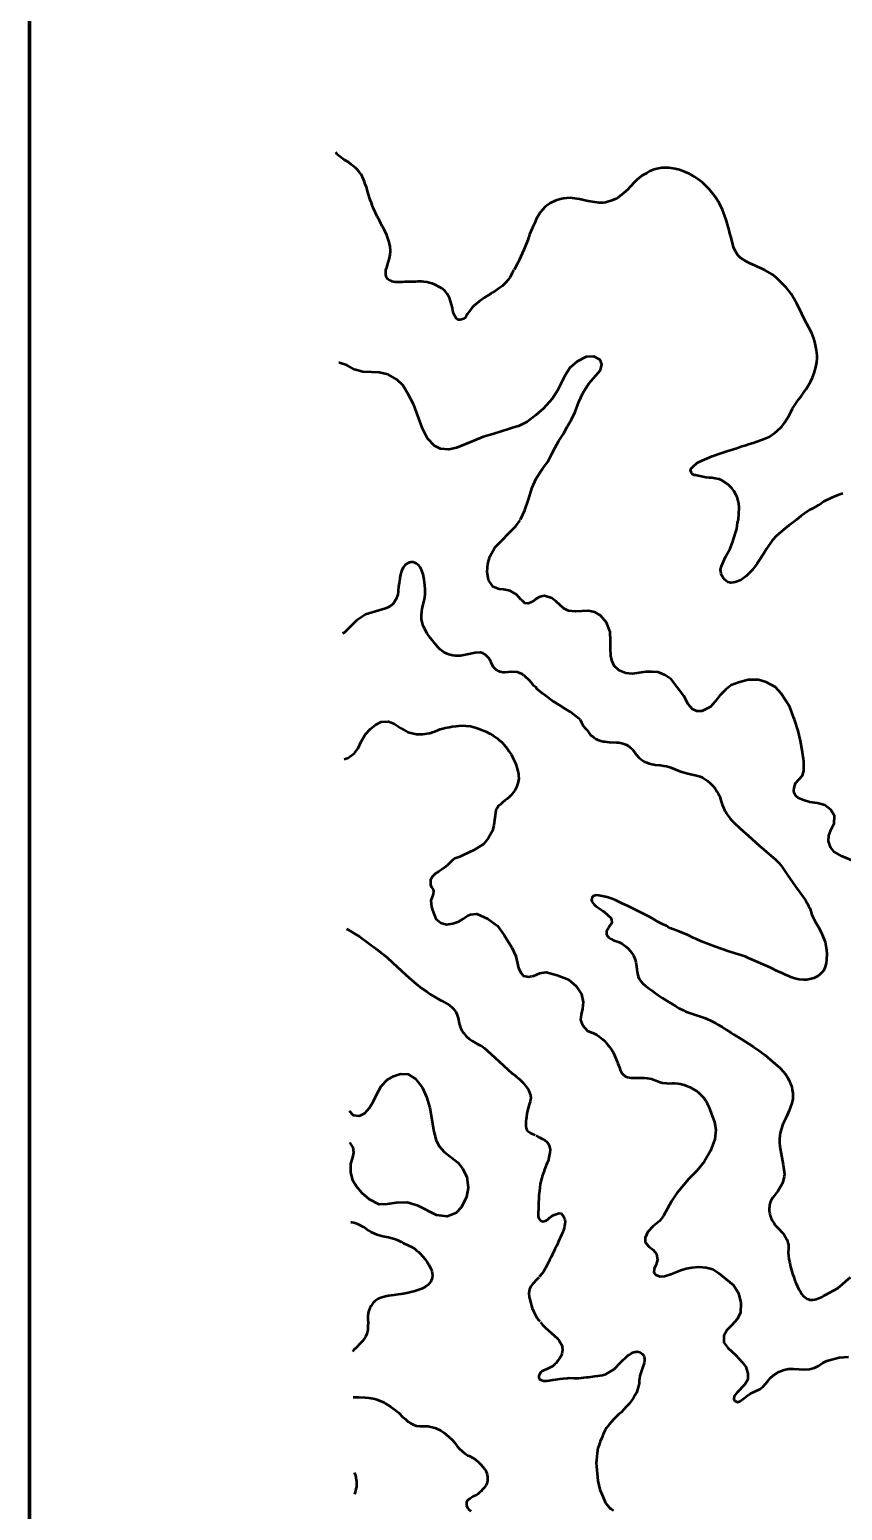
# Model space of a CAD drawing. Header units: metres. Extents: x 531395 to 538605, y 1843190 to 1853105.
# Drawn here: x 531395 to 532406, y 1847016 to 1848858 of the extents above; entities that cross this region are included whole.
import ezdxf

# ---------------------------------------------------------------- set-up
doc = ezdxf.new("R2010")
doc.units = ezdxf.units.M
doc.header["$LTSCALE"] = 4
doc.layers.add('2', color=7, linetype='Continuous', lineweight=53)
doc.layers.add('61', color=7, linetype='Continuous', lineweight=13)

msp = doc.modelspace()

# ---------------------------------------------------------------- linework, layer by layer
at = {"layer": '2'}
for points in [[(531997.26, 1848558.81), (531995.28, 1848555.14), (531992.15, 1848549.8), (531990.23, 1848546.9), (531987.08, 1848543.27), (531982.64, 1848539.29), (531979.18, 1848536.57), (531974.48, 1848533.13), (531970.71, 1848531.33), (531968.98, 1848529.97), (531960.35, 1848524.51), (531954.25, 1848520.13), (531947.7, 1848514.75), (531945.53, 1848512.38), (531939.64, 1848504.8), (531937.93, 1848501.73), (531936.13, 1848499.42), (531935.1, 1848498.53), (531930.71, 1848497.21), (531929.58, 1848497.07), (531928.04, 1848497.26), (531925.51, 1848499.22), (531924.69, 1848501.21), (531923.8, 1848502.24), (531922.42, 1848505.68), (531921.46, 1848508.79), (531920.82, 1848512.32), (531918.29, 1848520.37), (531917.19, 1848524.6), (531914.49, 1848529.39), (531911.99, 1848532.69), (531910.89, 1848533.88), (531907.31, 1848536.66), (531898.58, 1848541.08), (531895.77, 1848542.25), (531891.84, 1848543.27), (531889.45, 1848544.11), (531885.24, 1848544.35), (531882.53, 1848544.76), (531877.94, 1848544.95), (531874.95, 1848544.57), (531872.49, 1848544.45), (531868.49, 1848544.52), (531865.29, 1848544.31), (531861.28, 1848544.38), (531858.29, 1848544), (531852.58, 1848544.04), (531849.7, 1848544.25), (531845.61, 1848545.07), (531844.18, 1848545.84), (531842.38, 1848546.56), (531840.7, 1848547.87), (531838.87, 1848550.3), (531838.31, 1848551.75), (531837.91, 1848553.41), (531838.09, 1848554.96), (531838, 1848558.75), (531838.51, 1848560.71), (531839.23, 1848562.51), (531840.77, 1848568.41), (531842.01, 1848572.18), (531843.34, 1848578.24), (531843.95, 1848582.5), (531843.52, 1848588.91), (531841.97, 1848595.18), (531839.16, 1848602.43), (531835.97, 1848609.63), (531833.54, 1848613.88), (531831.99, 1848617.11), (531830.02, 1848620.67), (531827.12, 1848625.62), (531822.64, 1848635.52), (531820.96, 1848639.87), (531820.2, 1848642.81), (531818.78, 1848646.63), (531816.29, 1848654.3), (531813.97, 1848662.18), (531812.33, 1848666.16), (531811.62, 1848668.73), (531809.63, 1848673.99), (531808.6, 1848676.14), (531807.24, 1848677.87), (531806.26, 1848679.65), (531804.64, 1848681.92), (531802.44, 1848684.3), (531800.92, 1848685.82), (531795.02, 1848690.4), (531791.44, 1848693.19), (531786.32, 1848696.15), (531777.68, 1848702.86), (531776.53, 1848704.43), (531775.77, 1848705.73)], [(532280.68, 1848339.9), (532284.38, 1848340.74), (532287.82, 1848342.12), (532296.07, 1848344.49), (532308.8, 1848349.13), (532314.92, 1848351.81), (532321.73, 1848356.65), (532324.49, 1848358.9), (532330.61, 1848364.61), (532334.05, 1848369.04), (532339.54, 1848378.28), (532343.79, 1848386.8), (532347.95, 1848393.03), (532351.5, 1848398.04), (532354.29, 1848401.62), (532359.26, 1848408.9), (532360.74, 1848410.79), (532366.39, 1848420.25), (532368.94, 1848425.7), (532370.74, 1848431.06), (532372.84, 1848438.55), (532374.16, 1848444.61), (532374.56, 1848449.03), (532374.63, 1848453.03), (532373.83, 1848459.39), (532373.1, 1848463.67), (532371.55, 1848469.94), (532370.28, 1848473.96), (532367.73, 1848480.68), (532364.38, 1848487.67), (532358.94, 1848497.63), (532355.38, 1848504.79), (532353.02, 1848510), (532348.99, 1848517.86), (532342.19, 1848529.55), (532339.43, 1848533.39), (532335.87, 1848537.5), (532332.36, 1848541.24), (532323.91, 1848549.5), (532318.81, 1848553.8), (532309.4, 1848559.08), (532305.96, 1848560.74), (532300.34, 1848563.07), (532296.9, 1848564.73), (532291.07, 1848567.23), (532287.21, 1848569.22), (532279.14, 1848574.47), (532275.72, 1848577.47), (532273.03, 1848582.26), (532270.66, 1848587.48), (532269.82, 1848591.17), (532268.24, 1848596.11), (532267.61, 1848599.64), (532265.83, 1848604.74), (532264.94, 1848608.81), (532263.08, 1848615.99), (532261.77, 1848620.39), (532259.38, 1848627.31), (532256.61, 1848634.18), (532252.49, 1848642.79), (532247.08, 1848651.05), (532240.08, 1848659.86), (532231.84, 1848667.95), (532226.15, 1848672.37), (532221.98, 1848675.26), (532215.81, 1848679.05), (532210.98, 1848681.11), (532203.24, 1848683.74), (532197.93, 1848685.17), (532190.58, 1848686.14), (532186, 1848686.33), (532181.46, 1848686.14), (532175.31, 1848685.17), (532171.82, 1848684.17), (532166.39, 1848681.96), (532162.68, 1848679.78), (532156.97, 1848676.79), (532150.26, 1848671.19), (532147.71, 1848668.78), (532141.84, 1848662.53), (532138.69, 1848658.9), (532136.09, 1848656.86), (532133.71, 1848654.66), (532126.95, 1848649.44), (532123.93, 1848647.73), (532119.05, 1848645.79), (532111.37, 1848643.3), (532108.38, 1848642.92), (532104, 1848642.94), (532100.92, 1848643.32), (532089.9, 1848644.78), (532078.74, 1848647.37), (532067.34, 1848648.79), (532059.06, 1848648.13), (532054.99, 1848647.24), (532049.68, 1848645.62), (532042.31, 1848642.22), (532036.05, 1848637.63), (532030.06, 1848630.8), (532025.23, 1848622.39), (532023.99, 1848618.63)], [(532023.99, 1848618.63), (532020.41, 1848612.29), (532019.74, 1848610.11), (532016.79, 1848603.28), (532014.6, 1848596.54), (532011.91, 1848589.17), (532009.86, 1848584.34), (532003.88, 1848571.43), (532001.45, 1848566.56), (531997.61, 1848559.46)], [(531872.76, 1848391.4), (531865.68, 1848404.96), (531859.15, 1848415.83), (531851.7, 1848423.12), (531840.94, 1848429.04), (531829.77, 1848431.54), (531820.2, 1848432.23), (531809.64, 1848432.38), (531798.9, 1848435.66), (531789.4, 1848440.79), (531780.6, 1848443.69), (531779.43, 1848443.68)], [(532005.39, 1848248.69), (532010.85, 1848260.57), (532015.42, 1848273.68), (532019.99, 1848288.49), (532024.98, 1848299.97), (532032.96, 1848311.94), (532039.44, 1848320.76), (532044.66, 1848330.38), (532048.79, 1848338.59), (532053.37, 1848346.65), (532059.11, 1848355.49), (532063.51, 1848364.05), (532068.87, 1848373.37), (532073.47, 1848382.91), (532078.24, 1848395.32), (532083.09, 1848406.15), (532090.69, 1848417.86), (532105, 1848434.83), (532106.71, 1848442.11), (532104.47, 1848447.42), (532096.9, 1848451.42), (532087.32, 1848451.37), (532075.97, 1848445.2), (532066.73, 1848437.4), (532060.56, 1848427.77), (532051.36, 1848408.7), (532045.08, 1848399.16), (532034.07, 1848386.92), (532024.79, 1848378.58), (532013.68, 1848370.54), (532002.88, 1848365.08), (532002.48, 1848364.95)], [(532002.07, 1848364.82), (531970.96, 1848354.84), (531958.93, 1848351.64), (531948.55, 1848346.97), (531925.97, 1848337.91), (531916.44, 1848335.76), (531905.99, 1848336.77), (531898.56, 1848340.47), (531890.05, 1848349.52), (531883.84, 1848362.02), (531872.76, 1848391.4)], [(532406.68, 1848281.22), (532400.3, 1848279.09), (532392.51, 1848276.02), (532383.04, 1848271.21), (532377.64, 1848267.3), (532375.48, 1848266.27), (532368.21, 1848262.13), (532365.52, 1848260.84), (532358.67, 1848256.36), (532354.13, 1848253.13), (532348.83, 1848248.47), (532345.2, 1848245.55), (532339.43, 1848241.59), (532332.51, 1848236.16), (532323.78, 1848228.41), (532318.78, 1848222.83), (532311.72, 1848212.44), (532309.36, 1848208.53), (532299.78, 1848194.02), (532294.31, 1848186.11), (532286.18, 1848178.24), (532279.75, 1848173.44), (532272.66, 1848170.84), (532270.25, 1848170.35), (532267.05, 1848170.14), (532263.33, 1848171), (532259.32, 1848174.11), (532257.97, 1848175.84), (532255.83, 1848179.18), (532255.18, 1848181.38), (532254.52, 1848186.62), (532255.5, 1848190.93), (532256.88, 1848193.57), (532260.71, 1848202.42), (532266.22, 1848212.99), (532269.12, 1848220.2), (532272.9, 1848232.46), (532274.58, 1848237.24), (532275.56, 1848244.58), (532276.54, 1848248.89), (532277.19, 1848255.81), (532277.58, 1848263.28), (532277.08, 1848268.73), (532276.5, 1848271.89), (532275.14, 1848276.66), (532273.59, 1848279.89), (532270.73, 1848284.47), (532268.23, 1848287.77), (532263.66, 1848292.32), (532255.54, 1848297.96), (532252.57, 1848298.91), (532247.68, 1848300.01), (532243.42, 1848300.62), (532240.75, 1848300.66), (532236.33, 1848301.05), (532226.39, 1848303.04), (532223.04, 1848303.95), (532221.5, 1848304.13), (532219.65, 1848305.23), (532218.08, 1848307.12), (532217, 1848309.65), (532217.63, 1848312.2), (532219.81, 1848314.57), (532225.11, 1848319.22), (532227.97, 1848320.72), (532244.03, 1848327.5), (532254.56, 1848331.48), (532262.23, 1848333.97), (532274.51, 1848337.6), (532280.68, 1848339.9)], [(532007.43, 1848148.08), (532006.08, 1848149.29), (532000.66, 1848155.56), (531992.71, 1848160.05), (531984.46, 1848161.96), (531978.84, 1848162.2), (531971.64, 1848164.99), (531965.72, 1848173.52), (531964.12, 1848183.75), (531965.08, 1848193.68), (531967.4, 1848202.93), (531973.59, 1848214.03), (531999.69, 1848240.4), (532004.96, 1848247.9)], [(531887.01, 1848155.45), (531887.08, 1848161.64), (531886.57, 1848167.63), (531886.13, 1848170.12), (531885.76, 1848174.07), (531884.31, 1848180.79), (531882.39, 1848186.36), (531881.6, 1848187.84), (531880.68, 1848189.42), (531879.38, 1848191.07), (531877.58, 1848192.9), (531875.59, 1848194.23), (531874.18, 1848194.9), (531872.02, 1848195.71), (531869.6, 1848195.65), (531866.4, 1848195.13), (531865.37, 1848194.64), (531862.27, 1848192.31), (531859.74, 1848189.33), (531857.69, 1848184.47), (531856.39, 1848180.31), (531855.54, 1848176.45), (531855.52, 1848174.75), (531854.89, 1848172), (531853.9, 1848165.46), (531853.41, 1848160.68), (531853.41, 1848158.74), (531852.85, 1848155.52), (531850.7, 1848149.44), (531849.41, 1848147.22), (531847.04, 1848143.89), (531844.53, 1848141.76), (531841.5, 1848139.8), (531837.49, 1848137.97), (531812.85, 1848130.73), (531801.48, 1848123.14), (531786.72, 1848108.33), (531784.13, 1848106.95)], [(532009.74, 1848054.91), (532007.2, 1848056.72), (532005.65, 1848057.5), (532001.97, 1848058.85), (531994.3, 1848059.22), (531986.26, 1848058.57), (531983.95, 1848058.65), (531980.09, 1848059.49), (531978.44, 1848060.13), (531974.9, 1848062.23), (531973.13, 1848063.82), (531972.13, 1848065.03), (531969.26, 1848070.48), (531968.55, 1848072.33), (531965.97, 1848076.49), (531964.13, 1848078.56), (531961.65, 1848080.91), (531958.66, 1848082.59), (531955.27, 1848083.5), (531949.15, 1848083.09), (531939.15, 1848080.75), (531930.83, 1848079.46), (531924.78, 1848079.42), (531921.59, 1848079.75), (531916.38, 1848080.79), (531914.21, 1848081.61), (531910.58, 1848083.57), (531905.74, 1848087.33), (531903.67, 1848089.37), (531898.87, 1848094.82), (531896.24, 1848098.36), (531893.41, 1848101.64), (531889.56, 1848107.21), (531884.74, 1848115.69), (531884.13, 1848117.67), (531882.62, 1848124.87), (531882.33, 1848130.04), (531882.64, 1848134.32), (531883.17, 1848137.78), (531884.42, 1848143.26), (531884.96, 1848144.78), (531886.27, 1848149.79), (531887.01, 1848155.45)], [(532346.27, 1848000), (532345.21, 1848003.15), (532340.36, 1848015.71), (532329.7, 1848032.61), (532322.93, 1848040.29), (532311.27, 1848046.73), (532301.55, 1848049.41), (532288.71, 1848049.27), (532276.76, 1848046.19), (532267.71, 1848042.73), (532261.24, 1848038.02), (532253.41, 1848029.87), (532247.7, 1848022.51), (532241.79, 1848015.86), (532230.98, 1848010.39), (532225.07, 1848010.49), (532219.4, 1848012.84), (532214.3, 1848019.05), (532208.65, 1848029.61), (532192.87, 1848050.29), (532185.38, 1848055.36), (532176.92, 1848058.93), (532169.27, 1848059.45), (532161.39, 1848059.19), (532144.38, 1848057.06), (532136.72, 1848057.57), (532128.29, 1848060.94), (532122.08, 1848066.69), (532119.43, 1848072.68), (532117.73, 1848078.69), (532117.42, 1848088.66), (532117.55, 1848097.74), (532117.29, 1848108.99), (532112.64, 1848120.84), (532104.94, 1848129.25), (532098.18, 1848133.57), (532089.86, 1848135.16), (532073.82, 1848134.51), (532065.4, 1848135.24), (532059.35, 1848138.07), (532050.01, 1848147.01), (532044.57, 1848150.86), (532035.45, 1848153.83), (532029.48, 1848152.65), (532025.18, 1848150), (532020.33, 1848146.65), (532015.05, 1848144.2), (532010.95, 1848144.95), (532007.92, 1848147.65)], [(532079.67, 1848000), (532078.63, 1848001.03), (532067.39, 1848009.55), (532060.96, 1848013.47), (532053.97, 1848018.04), (532051.91, 1848018.99), (532048.62, 1848021.12), (532046.16, 1848022.38), (532035.96, 1848030.3), (532032.93, 1848032.23), (532026, 1848038.26), (532024.43, 1848040.12), (532022.12, 1848042.13), (532020.95, 1848043.68), (532017.02, 1848048.03), (532010.8, 1848054.15), (532010.25, 1848054.54)], [(532079.67, 1848000), (532081.24, 1847996.36), (532082.67, 1847993.72), (532083.61, 1847992.23), (532084.16, 1847991.55), (532085.03, 1847990.32), (532087.86, 1847987.24), (532089.31, 1847985.53), (532091.87, 1847981.97), (532092.6, 1847981.14), (532094.06, 1847979.71), (532095.8, 1847978.33), (532096.92, 1847977.55), (532099.23, 1847976.11), (532101.73, 1847974.81), (532103.13, 1847974.22), (532105.66, 1847973.4), (532108.32, 1847972.79), (532109.9, 1847972.52), (532112.95, 1847972.12), (532116.05, 1847971.85), (532124.78, 1847971.54), (532127.46, 1847971.34), (532130.06, 1847970.99), (532131.46, 1847970.7), (532133.89, 1847969.99), (532136.71, 1847968.86), (532139.09, 1847967.55), (532141.59, 1847965.78), (532143.08, 1847964.57), (532144.71, 1847963.01), (532145.89, 1847961.54), (532147.58, 1847958.86), (532148.74, 1847957.21), (532149.78, 1847955.99), (532152.82, 1847952.78), (532154.66, 1847951.14), (532157.06, 1847949.36), (532159.18, 1847948.04), (532160.38, 1847947.41), (532162.58, 1847946.46), (532165.56, 1847945.46), (532168.82, 1847944.59), (532171.45, 1847944.03), (532172.89, 1847943.8), (532179.25, 1847943.18), (532183.8, 1847942.55), (532187.26, 1847941.89), (532189.96, 1847941.2), (532192.38, 1847940.36), (532202.58, 1847936.36), (532206.28, 1847935.02), (532211.88, 1847933.39), (532215.39, 1847932.53), (532224.49, 1847930.53), (532225.98, 1847930.08), (532228.87, 1847929.05), (532231.74, 1847927.79), (532233.2, 1847927.03), (532235.61, 1847925.53), (532237.96, 1847923.78), (532241.98, 1847920.38), (532245.11, 1847917.27), (532247.52, 1847914.21), (532249.95, 1847910.47), (532251.45, 1847908), (532252.76, 1847905.58), (532253.33, 1847904.32), (532254.09, 1847902.17), (532255.7, 1847896.85), (532256.6, 1847894.21), (532257.6, 1847891.62), (532259.81, 1847886.59), (532260.8, 1847884.67), (532261.43, 1847883.62), (532262.72, 1847881.76), (532266.41, 1847877.02), (532268.51, 1847874.59), (532270.93, 1847872.08), (532278.6, 1847864.6), (532288.96, 1847855.28), (532302.49, 1847843.33), (532319.92, 1847828.51), (532322.76, 1847825.77), (532327.11, 1847821.23), (532328.77, 1847819.36), (532331.26, 1847816.06), (532337.31, 1847807.45), (532347.56, 1847792.51), (532360.01, 1847775.18), (532362.19, 1847771.59), (532363.9, 1847768.48), (532365.52, 1847765.33), (532365.83, 1847764.64), (532367.86, 1847756.92), (532370.36, 1847752.02), (532372.21, 1847748.81), (532375.65, 1847742.59), (532379.43, 1847735.52), (532381.71, 1847730.59), (532384.49, 1847723.5)], [(532424.05, 1847822.06), (532405.11, 1847830.22), (532395.7, 1847835.47), (532391.18, 1847841.22), (532388.67, 1847848.6), (532389.03, 1847855.82), (532392.09, 1847863.37), (532395.7, 1847870.67), (532395.98, 1847880.2), (532391.76, 1847887.78), (532383.89, 1847893.33), (532374.82, 1847895.88), (532365.35, 1847897.43), (532357.61, 1847899.62), (532351.16, 1847902.39), (532347.48, 1847905.61), (532346.1, 1847908.38), (532345.64, 1847911.6), (532346.1, 1847915.29), (532347.48, 1847920.82), (532356.35, 1847930.45), (532357.81, 1847936.43), (532357.86, 1847947.82), (532355.76, 1847961.99), (532353.65, 1847973.74), (532350.93, 1847986.16), (532346.27, 1848000)], [(531786.3, 1847950.85), (531791.13, 1847952.57), (531799.27, 1847958.18), (531803.5, 1847964.36), (531807.24, 1847972.82), (531812.59, 1847981.91), (531818.99, 1847988.68), (531825.32, 1847993.42), (531832.44, 1847996.98), (531841.19, 1847997.76), (531848.11, 1847995.22), (531856.66, 1847989.16), (531865.49, 1847984.19), (531876.01, 1847981.89), (531883.9, 1847981.82), (531892.5, 1847982.9), (531894.29, 1847983.6), (531896.24, 1847984.16), (531898.89, 1847985.16), (531902.79, 1847986.9), (531905.7, 1847988.03), (531910.45, 1847989.1), (531912.01, 1847989.59), (531917.13, 1847990.71), (531920.41, 1847991.22), (531925.69, 1847991.88), (531928.99, 1847992.2), (531934.12, 1847992.46), (531937.77, 1847992.35), (531943.5, 1847991.63), (531949.04, 1847990.22), (531952.93, 1847988.9), (531958.46, 1847986.82), (531962.48, 1847985.22), (531967.93, 1847982.18), (531971.71, 1847980.26), (531976.78, 1847976.5), (531978.26, 1847975.34), (531982.87, 1847971.43), (531985.32, 1847968.68), (531989.13, 1847964.18), (531991.17, 1847960.9), (531994.28, 1847955.94), (531996.05, 1847952.52), (531998.21, 1847948.3), (531999.27, 1847945.95), (531999.97, 1847943.36), (532000.46, 1847941.79), (532001.13, 1847940.25), (532001.61, 1847938.69), (532002.26, 1847935.8), (532002.88, 1847932.44), (532003.16, 1847930.18), (532003.29, 1847926.85), (532002.77, 1847922.67), (532002.25, 1847920.69), (532001.15, 1847917.3), (532000.19, 1847914.98), (531998.4, 1847911.79), (531996.86, 1847909.59), (531993.95, 1847906.07), (531991.93, 1847903.9), (531988.47, 1847900.98), (531986.27, 1847899.46), (531983.04, 1847897.04), (531980.49, 1847894.43), (531978.94, 1847893.09), (531977.28, 1847891.83), (531976.49, 1847889.74), (531975.03, 1847886.81), (531972.3, 1847868.67), (531970.72, 1847861.76), (531965.87, 1847852.83), (531959.4, 1847844.99)], [(531959.4, 1847844.99), (531947.34, 1847837.5), (531934.26, 1847831.38), (531930.11, 1847829.46), (531923.81, 1847827.09), (531920.13, 1847824.46), (531915.67, 1847819.73), (531911.73, 1847816.31), (531907.79, 1847813.42), (531903.85, 1847811.06), (531899.65, 1847808.43), (531895.97, 1847804.75), (531893.6, 1847800.81), (531893.6, 1847797.13), (531893.6, 1847794.24), (531894.92, 1847791.61), (531896.76, 1847788.46), (531897.54, 1847786.35), (531897.02, 1847782.67), (531895.71, 1847779.52), (531893.87, 1847774.79), (531894.66, 1847766.9), (531895.97, 1847762.96), (531900.29, 1847752.3), (531906.37, 1847747.2), (531913.69, 1847744.92), (531921.31, 1847746.2), (531928.86, 1847748.85), (531934.18, 1847752.29), (531939.96, 1847756.32), (531943.52, 1847757.73), (531951.31, 1847758.5), (531964.87, 1847752.32), (531977.08, 1847743.41), (531985.44, 1847731.99), (531994.63, 1847716.52), (531999.6, 1847705.85), (532003.11, 1847690.62), (532006.23, 1847684.41), (532009.38, 1847681.39), (532016.06, 1847680), (532019.01, 1847680.67)], [(532384.49, 1847723.5), (532384.91, 1847721), (532386.16, 1847713.72), (532386.45, 1847708.77), (532386.24, 1847701.64), (532385.91, 1847697.16), (532384.1, 1847691.27), (532382.36, 1847687.5), (532378.36, 1847683.11), (532375.42, 1847680.86), (532370.4, 1847678.45), (532367.08, 1847677.48), (532361.67, 1847676.36), (532357.93, 1847676.11), (532351.96, 1847676.8), (532347.87, 1847677.62), (532341.73, 1847679.62), (532339.97, 1847680.4), (532334.44, 1847682.92), (532330.91, 1847684.47), (532326, 1847686.52), (532323.03, 1847688.03), (532318.65, 1847690.26), (532315.93, 1847691.58), (532289.09, 1847703.23), (532284.86, 1847705.15), (532282.25, 1847706.09), (532278.41, 1847707.19), (532272.51, 1847709.1), (532264.52, 1847711.33), (532256.36, 1847714.27), (532247.97, 1847717.1), (532230.53, 1847723.88), (532224.44, 1847726.76), (532220.26, 1847728.62), (532214.01, 1847731.71), (532202.99, 1847736.44), (532191.84, 1847740.57), (532188.74, 1847742.01), (532187.14, 1847743.26), (532182.1, 1847745.4), (532177.01, 1847747.97), (532169.58, 1847752.37), (532164.21, 1847755.35), (532156.24, 1847759.57), (532151.15, 1847762.14), (532143.67, 1847765.98), (532138.7, 1847768.46), (532131.9, 1847771.38), (532127.76, 1847773.41), (532123.74, 1847775.35), (532119.53, 1847777.04), (532113.4, 1847779.04), (532109.06, 1847780.05), (532103.13, 1847781.3), (532099.68, 1847781.42), (532096.02, 1847780.51), (532094.65, 1847779.01), (532094.04, 1847775.94), (532094.41, 1847773.88), (532096.75, 1847770.29), (532099.36, 1847768.06), (532104.37, 1847764.37), (532107.88, 1847762.03), (532112.92, 1847758.12), (532114.3, 1847756.85), (532117.74, 1847753.4), (532118.82, 1847750.98), (532119.01, 1847747.67), (532117.78, 1847745.08), (532116.44, 1847743.36), (532114.85, 1847741.05), (532113.12, 1847738.06), (532112.59, 1847736.1), (532112.66, 1847732.89), (532113.44, 1847731.1), (532115.61, 1847728.83), (532117.82, 1847727.11), (532121.81, 1847725.39), (532123.45, 1847724.71), (532128.19, 1847723.19), (532131.52, 1847721.39), (532136.66, 1847717.6), (532139.79, 1847714.78), (532143.82, 1847710.07), (532146.13, 1847706.7), (532147.98, 1847701.71), (532148.98, 1847698.18), (532149.67, 1847692.71), (532150.23, 1847689.12), (532150.98, 1847684), (532151.86, 1847680.56), (532153.34, 1847677.64), (532154.76, 1847675.16), (532158.12, 1847671.36)], [(531789.26, 1847739.49), (531791.51, 1847738.33), (531794.97, 1847736.41), (531800.34, 1847733.26), (531805.19, 1847730.14), (531827.74, 1847713.39), (531832.18, 1847710.01), (531835.05, 1847707.71), (531839.59, 1847703.91), (531846.52, 1847697.79), (531863.04, 1847682.44), (531870.37, 1847675.85), (531875.82, 1847671.22), (531882.46, 1847666.02), (531889.3, 1847661.13), (531893.24, 1847658.6), (531902.44, 1847652.93), (531907.88, 1847650.06), (531917.09, 1847644.75), (531918.05, 1847644.05), (531919.74, 1847642.61), (531921.73, 1847640.58), (531923.45, 1847638.5), (531924.94, 1847636.26), (531926.23, 1847633.73), (531927.25, 1847631.14), (531927.93, 1847628.74), (531929.37, 1847622.02), (531930.11, 1847619.29), (531931.05, 1847616.61), (531931.82, 1847614.78), (531932.74, 1847612.95), (531934.55, 1847610.29), (531937.93, 1847606.26), (531939.32, 1847604.81), (531941.72, 1847602.86), (531945.65, 1847600.25), (531947.54, 1847599.13), (531951.86, 1847596.85), (531955.07, 1847595.04), (531956.86, 1847593.98), (531958.96, 1847592.58), (531960.23, 1847591.58), (531973.6, 1847579.59), (531995.25, 1847559.56), (531996.69, 1847559), (531998.31, 1847557.74), (532001.03, 1847555.26), (532002.42, 1847554.17), (532004.77, 1847552.17), (532006.33, 1847550.58), (532008.73, 1847548.16), (532010.31, 1847546.37), (532011.93, 1847544.38), (532013.54, 1847542.38), (532015.49, 1847539.38), (532016.5, 1847537.1), (532017.87, 1847532.87), (532018.25, 1847529.05), (532017.95, 1847527.23)], [(532019.6, 1847680.81), (532022.28, 1847681.42), (532029.57, 1847684.46), (532037.4, 1847685.77), (532051.3, 1847681.97), (532065.18, 1847676.69), (532074.64, 1847668.39), (532081.56, 1847658.28), (532083.31, 1847648.59), (532083.31, 1847648.59), (532082.87, 1847640.22), (532081.11, 1847633.08), (532080.25, 1847626.36), (532082.65, 1847619.95), (532089.08, 1847612.66), (532093.7, 1847610.94), (532095.4, 1847610.3), (532100.41, 1847607.77), (532103.6, 1847605.97), (532107.67, 1847602.47), (532110.16, 1847600.2), (532113.34, 1847596.2), (532115.81, 1847593.26), (532119.17, 1847588.61), (532121.18, 1847585.52), (532123.44, 1847580.54), (532125.31, 1847575.51), (532126.68, 1847572.24), (532128.64, 1847567.32), (532129.6, 1847564.19), (532131.76, 1847559.97), (532132.76, 1847558.85), (532136.26, 1847556.14), (532138.79, 1847555.02), (532143.16, 1847554.52), (532146.24, 1847554.33), (532150.85, 1847554.15), (532154.37, 1847554.3), (532159.63, 1847554.29), (532163.2, 1847554.07), (532168.5, 1847553.02), (532171.7, 1847551.89), (532176.13, 1847550.15), (532180.72, 1847548.62), (532182.19, 1847548.33), (532187.06, 1847547.6), (532189.96, 1847547.39), (532194.15, 1847547.54), (532196.89, 1847547.79), (532201.23, 1847547.47), (532204.28, 1847546.8), (532209.04, 1847545.49), (532212.22, 1847544.55), (532216.75, 1847542.73), (532219.86, 1847540.82), (532224.61, 1847537.98), (532227.29, 1847535.73), (532231.2, 1847532.02), (532233.6, 1847529.64), (532235.85, 1847526.19), (532236.84, 1847524.41)], [(532158.12, 1847671.36), (532161.13, 1847668.63), (532166.11, 1847665.15), (532170.24, 1847662.34), (532176.88, 1847657.19), (532181.62, 1847653.9), (532188.25, 1847649.74), (532192.56, 1847647.17), (532198.79, 1847643.52), (532202.65, 1847641.12), (532207.77, 1847638.32), (532210.95, 1847636.84), (532229.64, 1847630.52), (532234.29, 1847628.89), (532237.46, 1847627.61), (532242.8, 1847625.22), (532246.16, 1847623.58), (532248.36, 1847622.41), (532251.21, 1847620.82), (532256.3, 1847617.77), (532261.91, 1847614.2), (532267.17, 1847610.61), (532270.83, 1847608.25), (532280.44, 1847602.25), (532289.56, 1847596.74), (532295.48, 1847592.95), (532303.17, 1847587.65), (532307.11, 1847584.71), (532309.33, 1847582.94), (532322.32, 1847571.77), (532327.17, 1847567.48), (532329.16, 1847565.6), (532332.43, 1847562.09), (532335, 1847558.85), (532337.17, 1847555.47), (532339.57, 1847550.93), (532341.15, 1847547.66), (532342.5, 1847544.35), (532343.04, 1847542.6), (532343.66, 1847539.61), (532344.16, 1847535.13), (532344.37, 1847532.27), (532344.41, 1847529.57), (532344.31, 1847528.2), (532343.93, 1847525.96), (532343.01, 1847522.71), (532339.71, 1847513.59), (532337.12, 1847508.09), (532335.14, 1847503.38), (532332.55, 1847498.33), (532331.83, 1847496.55), (532329.58, 1847490.2), (532328.85, 1847487.37), (532328.41, 1847485.01), (532328.11, 1847482.61), (532327.78, 1847477.94), (532327.75, 1847475.7), (532327.85, 1847473.49), (532328.21, 1847469.26), (532328.54, 1847466.59), (532332.34, 1847446.06), (532333.6, 1847437.31), (532333.77, 1847434.57), (532333.44, 1847431.81), (532332.21, 1847426.05), (532331.54, 1847423.73), (532331.02, 1847422.48), (532329.84, 1847420.25), (532325.46, 1847413.38), (532319.48, 1847405.64), (532317.98, 1847403.29), (532316.98, 1847401.38), (532316.16, 1847399.27), (532315.44, 1847396.15), (532315.09, 1847393.71), (532314.98, 1847392.11), (532315.01, 1847389.42), (532315.3, 1847386.7), (532315.62, 1847385.05), (532316.3, 1847382.54), (532316.85, 1847380.92), (532317.5, 1847379.33), (532318.76, 1847376.96), (532321.05, 1847373.3), (532322.5, 1847371.21), (532325.14, 1847368.14), (532332.19, 1847360.72), (532333.38, 1847359.24), (532335.23, 1847356.32), (532336.81, 1847353.21), (532337.54, 1847351.41), (532338.22, 1847349.13), (532338.71, 1847346.68), (532338.94, 1847344.85), (532339.04, 1847342.54), (532338.69, 1847336.85), (532338.93, 1847333.1), (532339.48, 1847328.71)], [(531792.41, 1847513.49), (531797.23, 1847507.71), (531805.18, 1847507.01), (531812.07, 1847510.53), (531817.75, 1847516.88), (531822.64, 1847525.36), (531826.78, 1847533.85), (531832.32, 1847543.9), (531839.52, 1847551.71), (531847.44, 1847556.32), (531856.29, 1847559.46), (531865.71, 1847558.94), (531874.95, 1847553.09), (531883.47, 1847541.94), (531888.68, 1847530.9)], [(531888.68, 1847530.9), (531892.89, 1847516.87), (531897.62, 1847487.71), (531900.53, 1847476.38), (531904.29, 1847469.31), (531910.59, 1847462.35), (531927.55, 1847449.17), (531933.62, 1847441.44), (531938.82, 1847431.36), (531940.32, 1847417.73), (531938.25, 1847406.31), (531932.01, 1847393.41), (531924.97, 1847386.04), (531914.43, 1847381.95), (531901.27, 1847383.49), (531878.14, 1847395.03), (531864.52, 1847399.38), (531850.97, 1847398.95), (531839.84, 1847397.02), (531829.76, 1847396.92), (531817.75, 1847402.85), (531808.78, 1847410.75), (531801.56, 1847419.2), (531797, 1847426.7), (531794.43, 1847437.01), (531794.6, 1847447.44), (531796.94, 1847455.07), (531798.45, 1847461.64), (531797.45, 1847467.89), (531794.08, 1847472.78), (531792.97, 1847473.54)], [(532017.95, 1847527.23), (532017.38, 1847524.33), (532016.88, 1847522.49), (532016.07, 1847519.77), (532015.47, 1847517.81), (532014.76, 1847515.21), (532014.28, 1847513.16), (532013.52, 1847510.03), (532012.83, 1847505.54), (532012.56, 1847503.52), (532012.27, 1847500.03), (532012.02, 1847497.8), (532012.26, 1847494.27), (532012.45, 1847491.88), (532013.52, 1847489.19), (532014.85, 1847487.79), (532017.38, 1847486.01), (532019.27, 1847485.1), (532022.48, 1847483.72), (532023.9, 1847482.89)], [(532236.84, 1847524.41), (532237.44, 1847523.43), (532239.71, 1847518.28), (532247.05, 1847499.09), (532248.45, 1847489.67), (532247.33, 1847478.24), (532241.84, 1847463.37), (532233.93, 1847450.01), (532224.92, 1847438.65), (532215.09, 1847428.68), (532199.83, 1847410.99), (532193.23, 1847400.78), (532183.59, 1847382.51), (532178.91, 1847376.49), (532170.39, 1847369.66), (532164.02, 1847362.68), (532160.49, 1847355.2), (532160.63, 1847349.79), (532165.36, 1847344.41), (532170.65, 1847340.49), (532174.9, 1847335.49), (532175.83, 1847328.14), (532174.23, 1847322.19), (532171.93, 1847316.78), (532171.55, 1847312.15), (532173.83, 1847309.24), (532178.79, 1847307.1), (532184.48, 1847307.6), (532192.48, 1847310.1), (532204.95, 1847315.18), (532211.51, 1847317.28), (532218.71, 1847318.51), (532227.25, 1847319.26), (532236.39, 1847318.6), (532244.66, 1847316.34), (532252.09, 1847311.52), (532270.59, 1847296.58), (532276.65, 1847286.58), (532279.65, 1847274.59), (532279.01, 1847261.83), (532275.18, 1847254.21), (532268.35, 1847246.63), (532262.78, 1847240.92), (532258.61, 1847233.37), (532258.36, 1847225.23), (532263.24, 1847218.6), (532273.46, 1847209.34), (532280.99, 1847201.22), (532285.72, 1847194.89), (532288.46, 1847186.71), (532288.33, 1847179.23), (532284.64, 1847173.01), (532274.47, 1847162.36), (532271.35, 1847158.34), (532271.05, 1847154.79), (532271.97, 1847152.56), (532275.57, 1847151.09), (532278.73, 1847152.23), (532283.6, 1847155.83), (532287.36, 1847158.97), (532291.48, 1847161.83), (532296.82, 1847164.31), (532303.2, 1847166.93), (532307.54, 1847170.56), (532313.33, 1847177.05), (532316.63, 1847181.3), (532319.88, 1847184.27), (532326.9, 1847188.67), (532333.4, 1847191.19), (532338.9, 1847192.41), (532345.27, 1847192.57), (532351.63, 1847191.99), (532357.97, 1847191.61), (532365.15, 1847192.09), (532371.04, 1847193.58), (532376.38, 1847196.06), (532381.67, 1847199.71), (532381.67, 1847199.71), (532386.45, 1847202.44), (532402.07, 1847206.32), (532413.67, 1847207.35)], [(532024.56, 1847482.52), (532027.52, 1847481.11), (532029.44, 1847479.99), (532031.57, 1847478.9), (532033.46, 1847477.98), (532036.4, 1847476.26), (532038.03, 1847475), (532039.87, 1847472.82), (532040.61, 1847471.13), (532041.56, 1847468.53), (532042.07, 1847467.02), (532042.42, 1847465.08), (532042.06, 1847461.26), (532041.65, 1847459.54), (532041.11, 1847457.17), (532039.91, 1847450.84), (532038.61, 1847448.69), (532037.33, 1847445.59), (532035.59, 1847440.24), (532034.46, 1847437.59), (532032.92, 1847433.21), (532032.16, 1847430.08), (532030.73, 1847425.6), (532030.06, 1847422.59), (532029.42, 1847417.69), (532029.06, 1847413.88), (532028.32, 1847408.13), (532028.26, 1847404.46), (532028.06, 1847399.41), (532027.92, 1847396.35), (532027.87, 1847393.42), (532027.97, 1847390.92), (532027.59, 1847387.31), (532027.34, 1847385.08), (532027.55, 1847381.75), (532028.25, 1847379.54), (532029.89, 1847377.34), (532031.16, 1847376.35), (532033.65, 1847375.72), (532037.49, 1847376.83), (532039.4, 1847378.32), (532042.02, 1847380.75), (532043.87, 1847381.92), (532045.62, 1847382.98), (532047.37, 1847384.04), (532049.76, 1847384.97)], [(531794.35, 1847374.78), (531795.76, 1847374.65), (531798.21, 1847374.28), (531802.17, 1847373.25), (531805.26, 1847371.53), (531809.71, 1847368.92), (531812.61, 1847367.18), (531816.6, 1847364.42), (531819.51, 1847362.68), (531823.8, 1847360.54), (531826.93, 1847359.3), (531831.4, 1847358.04), (531834.45, 1847357.37), (531838.69, 1847356.47), (531841.42, 1847356.04), (531844.37, 1847355.46), (531848.85, 1847354.2), (531852.08, 1847352.88), (531856.99, 1847350.43), (531860, 1847348.6), (531870.83, 1847343.88), (531873.96, 1847341.54), (531876.19, 1847339.58), (531878.5, 1847337.72), (531880.73, 1847335.76), (531884.09, 1847332.2), (531886.5, 1847329.39), (531889.56, 1847325.03)], [(532049.76, 1847384.97), (532051.3, 1847385.26), (532053.42, 1847385.84), (532056.06, 1847385.65), (532058.14, 1847383.3), (532058.94, 1847381.93), (532060.08, 1847379.56), (532060.58, 1847378.05), (532061.07, 1847375.81), (532060.87, 1847372.44), (532060.48, 1847370.5), (532059.75, 1847367.17), (532059, 1847364.77), (532057.65, 1847361.35), (532056.5, 1847358.9), (532055.2, 1847356.04), (532053.95, 1847353.48), (532052.51, 1847349.95), (532051.45, 1847347.61), (532050.29, 1847345.17), (532048.37, 1847341.26), (532047.15, 1847338.49), (532045.08, 1847334.14), (532043.76, 1847331.26), (532041.73, 1847327.44), (532040.64, 1847325.32), (532039.52, 1847323.4), (532037.73, 1847320.13), (532036.48, 1847317.57), (532034.06, 1847313.5), (532032.4, 1847310.88), (532029.31, 1847307.14), (532028.96, 1847306.73)], [(531889.56, 1847325.03), (531891.72, 1847321.91), (531894.16, 1847317.2), (531895.37, 1847313.97), (531896.1, 1847309.07), (531895.61, 1847305.66), (531893.91, 1847300.97), (531890.73, 1847296.79), (531887.8, 1847294.65), (531882.72, 1847291.99), (531878.95, 1847290.53), (531873.04, 1847288.54), (531870.98, 1847288.12), (531864.24, 1847286.62), (531859.55, 1847285.73), (531850.39, 1847284.44), (531848.03, 1847284.09), (531841.45, 1847282.98), (531837.41, 1847282.26), (531831.85, 1847280.5), (531828.44, 1847279.27), (531824.52, 1847276.54), (531822.16, 1847274.46), (531819.77, 1847270.85), (531818.36, 1847268.01), (531816.62, 1847263.7), (531816.15, 1847260.96), (531815.79, 1847258.15), (531815.8, 1847253.64), (531815.97, 1847250.4), (531815.7, 1847244.91), (531815.65, 1847240.98), (531814.59, 1847235.78), (531812.77, 1847232.23), (531809.23, 1847226.96), (531806.13, 1847223.74), (531801.68, 1847218.85), (531798.45, 1847215.91), (531796.59, 1847214.12)], [(532339.48, 1847328.71), (532340.42, 1847324.09), (532341.55, 1847319.28), (532344.04, 1847310.54), (532345.06, 1847307.48), (532347.34, 1847301.18), (532348.38, 1847298.7), (532351.84, 1847291.08), (532353.62, 1847288), (532355.41, 1847285.34), (532356.52, 1847283.97), (532357.48, 1847282.94), (532359.11, 1847281.56), (532360.58, 1847280.56), (532362.15, 1847279.62), (532363.81, 1847278.84), (532365.5, 1847278.37), (532367.71, 1847278.16), (532369.27, 1847278.23), (532371.74, 1847278.62), (532373.32, 1847279.04), (532375.45, 1847279.77), (532379.78, 1847281.65), (532382.49, 1847283.04), (532385.09, 1847284.51), (532400.14, 1847292.88), (532415.88, 1847306.45)], [(532028.29, 1847305.94), (532027.3, 1847304.79), (532025.18, 1847302.54), (532022.22, 1847299.44), (532020.45, 1847297.65), (532018.38, 1847294.98), (532017.56, 1847293.2), (532016.56, 1847291.3), (532015.83, 1847286.29), (532016.26, 1847282.05), (532017.02, 1847278.48), (532017.8, 1847275.65), (532019.13, 1847270.89), (532020.14, 1847267.88), (532022.06, 1847263.41), (532023.62, 1847260.15), (532026.05, 1847255.85), (532027.85, 1847253.14), (532029.64, 1847251.11)], [(532030.38, 1847250.24), (532032.78, 1847247.27), (532034.83, 1847245.12), (532036.83, 1847243.38), (532051.43, 1847230.03), (532053.56, 1847227.19), (532054.93, 1847225.14), (532056.77, 1847221.93), (532057.27, 1847219.78), (532057.83, 1847216.19), (532056.9, 1847211.19), (532055.99, 1847208.74), (532054.1, 1847205.29), (532052.5, 1847202.98), (532050.33, 1847199.93), (532048.43, 1847198.25)], [(532048.43, 1847198.25), (532045.62, 1847195.9), (532043.36, 1847194.5), (532040.02, 1847192.75), (532037.61, 1847191.67), (532034.35, 1847190.26), (532032.68, 1847189.39), (532030.56, 1847187.68), (532029.51, 1847186.33), (532028.29, 1847183.73), (532028.3, 1847180.96), (532029.37, 1847179.54), (532031.87, 1847178.19), (532034.07, 1847177.47), (532038.18, 1847177.43), (532041.33, 1847177.94), (532045.89, 1847178.73), (532049.27, 1847179.27), (532054.85, 1847179.86), (532058.44, 1847180.42), (532063.93, 1847180.89), (532066.02, 1847181.04), (532072.37, 1847180.84), (532078.13, 1847180.9), (532081.63, 1847181.34), (532084.37, 1847181.57), (532087.77, 1847181.89), (532089.96, 1847182.16), (532093.02, 1847182.55), (532097.82, 1847183.15), (532101.76, 1847183.65), (532107.63, 1847184.61), (532111.6, 1847185.66), (532121.99, 1847191.87), (532130.79, 1847200.98), (532133.87, 1847203.85), (532135.84, 1847205.73), (532138.65, 1847208.47), (532140.66, 1847209.97), (532143.48, 1847211.85), (532145.19, 1847212.74), (532147.59, 1847213.42), (532149.29, 1847213.63), (532150.6, 1847213.8), (532151.86, 1847213.67), (532153.84, 1847213.15), (532155.3, 1847212.19), (532157.08, 1847210.98), (532158.27, 1847209.88), (532159, 1847208.64), (532159.54, 1847207.37), (532159.63, 1847204.41), (532159.59, 1847202.4), (532159.33, 1847199.88), (532158.96, 1847198.3), (532158.3, 1847195.93), (532156.95, 1847192.22), (532156, 1847189.9), (532154.22, 1847184.99), (532154.1, 1847183.73), (532153.47, 1847180.3), (532153.11, 1847177.87), (532153.02, 1847174.03), (532152.35, 1847170.98), (532150.91, 1847166.5)], [(532031.2, 1847188.2), (532030.56, 1847187.68), (532029.51, 1847186.33), (532028.29, 1847183.73), (532028.3, 1847180.96), (532029.37, 1847179.54), (532031.44, 1847178.42)], [(531797.38, 1847157.08), (531798.55, 1847157.08), (531803.91, 1847157.09), (531812.18, 1847156.85)], [(531812.18, 1847156.85), (531817.04, 1847156.23), (531824.44, 1847155.12), (531826.74, 1847154.31), (531835.8, 1847150.32), (531837.83, 1847149.2), (531844.2, 1847145.3), (531850.25, 1847140.78), (531854.24, 1847137.57), (531858.88, 1847132.81), (531861.97, 1847129.99), (531866, 1847126.4), (531868.78, 1847124.69), (531873.02, 1847122.66), (531875.82, 1847121.63), (531880.38, 1847121.07), (531883.64, 1847121.04), (531888.63, 1847121.01), (531890.46, 1847120.92), (531896.04, 1847119.9), (531900.3, 1847118.55), (531906.46, 1847115.67), (531910.41, 1847112.85), (531916.08, 1847108.29), (531920.89, 1847103.74), (531923.43, 1847100.66), (531926.62, 1847096.02), (531929.22, 1847093.24), (531933.26, 1847089.66), (531935.88, 1847087.55), (531940.21, 1847084.76), (531941.83, 1847083.98), (531946.22, 1847081.49), (531949.42, 1847079.44), (531953.83, 1847075.9), (531956.81, 1847073.16), (531960.48, 1847068.48)], [(532150.91, 1847166.5), (532150.13, 1847163.53), (532148.3, 1847159.86), (532146.07, 1847156.32), (532144.47, 1847153.83), (532141.67, 1847150.22), (532140.6, 1847148.85), (532137.07, 1847144.96), (532134.45, 1847142.24), (532130.65, 1847138.22), (532127.98, 1847135.88), (532124.13, 1847132.24), (532121.67, 1847129.73), (532118.33, 1847125.87), (532115.82, 1847123.06), (532112.69, 1847119.04), (532110.95, 1847116.14), (532108.5, 1847111.24), (532106.97, 1847107.51), (532104.8, 1847101.88), (532103.29, 1847097.96), (532101.8, 1847093.85), (532101.07, 1847087.45), (532100.63, 1847083.38), (532100.14, 1847078.15), (532099.88, 1847075.63), (532101.57, 1847052.93), (532104.33, 1847042.28), (532108.28, 1847032.81), (532111.43, 1847025.71), (532116.85, 1847018.99), (532118.5, 1847018.05), (532121.13, 1847016.18)], [(531798.69, 1847063.63), (531799.61, 1847061.59), (531800.15, 1847060.05), (531800.88, 1847057.18), (531801.34, 1847054.27), (531801.5, 1847052.69), (531801.64, 1847049.89), (531801.54, 1847047.14), (531801.39, 1847045.64), (531800.93, 1847042.95), (531800.3, 1847040.35), (531799.16, 1847036.57), (531799.07, 1847036.32)], [(531960.48, 1847068.48), (531962.45, 1847065.34), (531964, 1847060.81), (531964.42, 1847057.89), (531964.43, 1847053.39), (531963.96, 1847050.65), (531962.31, 1847047.31), (531960.33, 1847044.41), (531958.62, 1847042.5), (531956.03, 1847039.92), (531955.08, 1847038.95), (531952.55, 1847036.66), (531950.89, 1847035.23), (531946.67, 1847033.43), (531942.8, 1847031.19), (531941.03, 1847029.85), (531938.94, 1847027.89), (531938.22, 1847026.57), (531938.2, 1847024.17), (531938.49, 1847022.38), (531939.56, 1847019.62), (531940.9, 1847017.85), (531943.67, 1847015.28)]]:
    msp.add_lwpolyline(points, dxfattribs=at)
at = {"layer": '61', "lineweight": 158}
msp.add_lwpolyline([(531395, 1843895), (538605, 1843895), (538605, 1853105), (531395, 1853105)], close=True, dxfattribs=at)

doc.saveas('drawing.dxf')
